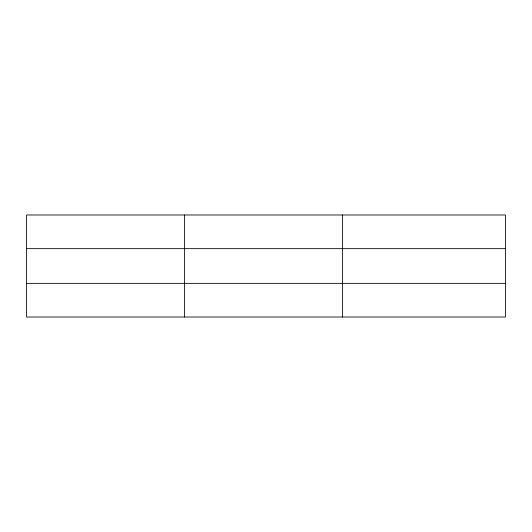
<?xml version="1.0" encoding="UTF-8"?>
<svg xmlns="http://www.w3.org/2000/svg" width="532" height="532" viewBox="0 0 532 532"><rect width="100%" height="100%" fill="white"/><g stroke="black" fill="none" stroke-linecap="round" stroke-linejoin="round"><path stroke-width="0.8" d="M184.604 317.019L184.604 214.981M342.608 317.019L342.608 214.981M505.4 283.35L505.4 317.019L26.6 317.019L26.6 214.981L505.4 214.981L505.4 283.35L26.6 283.35M26.6 248.65L505.4 248.65"/></g></svg>
